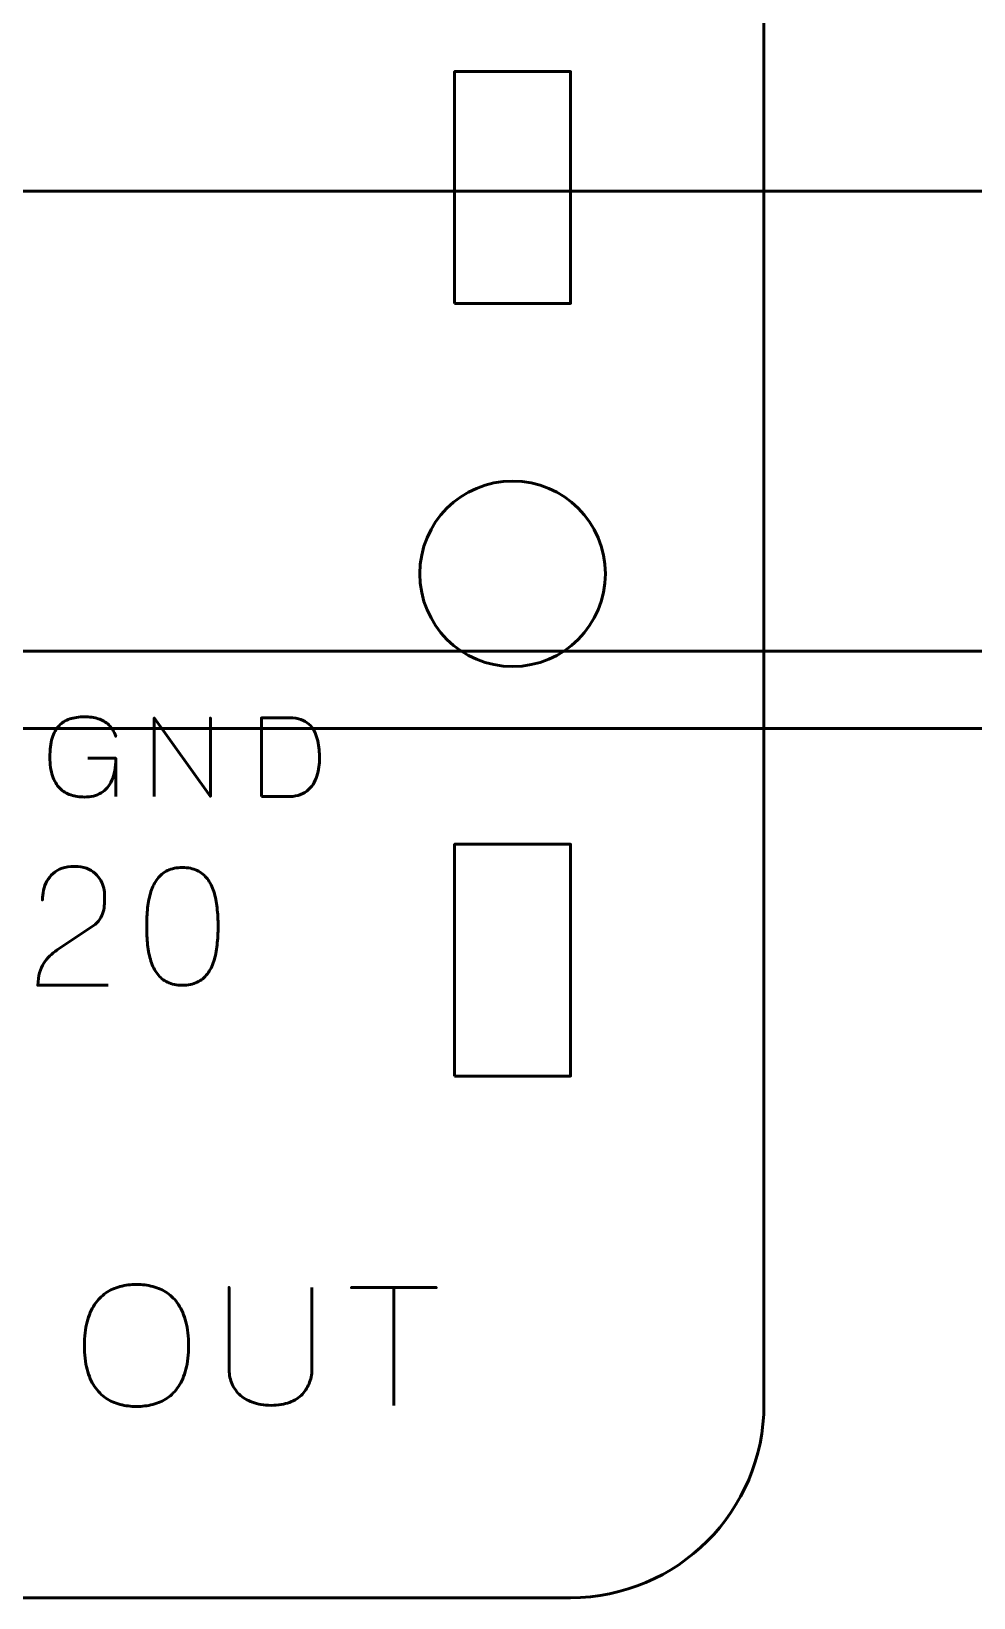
# Model space of a CAD drawing. Header units: centimetres. Extents: x -22.1 to 1.1, y -17.5 to -11.2.
# Drawn here: x -18.745 to -16.308, y -17.5 to -13.446 of the extents above; entities that cross this region are included whole.
import ezdxf

# ---------------------------------------------------------------- set-up
doc = ezdxf.new("R2010")
doc.units = ezdxf.units.CM
doc.header["$MEASUREMENT"] = 0
doc.layers.add('Layer 1', color=7, linetype='Continuous')

msp = doc.modelspace()

# ---------------------------------------------------------------- linework, layer by layer
at = {"layer": 'Layer 1', "color": 253, "lineweight": 53}
for points in [[(-17.65, -14.15), (-17.35, -14.15), (-17.35, -13.55), (-17.65, -13.55), (-17.65, -14.15)], [(-17.65, -16.15), (-17.35, -16.15), (-17.35, -15.55), (-17.65, -15.55), (-17.65, -16.15)]]:
    msp.add_lwpolyline(points, close=True, dxfattribs=at)
msp.add_ellipse((-17.5, -14.85), major_axis=(0, 0.24), ratio=1, dxfattribs=at)
for points, knots in [([(-22.15, -17), (-22.15, -17), (-22.15, -12.7), (-22.15, -12.7), (-22.15, -12.7), (-22.15, -12.42391), (-21.92609, -12.2), (-21.65, -12.2), (-21.65, -12.2), (-21.65, -12.2), (-17.35, -12.2), (-17.35, -12.2), (-17.35, -12.2), (-17.07391, -12.2), (-16.85, -12.42391), (-16.85, -12.7), (-16.85, -12.7), (-16.85, -12.7), (-16.85, -17), (-16.85, -17), (-16.85, -17), (-16.85, -17.27609), (-17.07391, -17.5), (-17.35, -17.5), (-17.35, -17.5), (-17.35, -17.5), (-21.65, -17.5), (-21.65, -17.5), (-21.65, -17.5), (-21.92609, -17.5), (-22.15, -17.27609), (-22.15, -17)], [0, 0, 0, 0, 0.125, 0.125, 0.125, 0.125, 0.25, 0.25, 0.25, 0.25, 0.375, 0.375, 0.375, 0.375, 0.5, 0.5, 0.5, 0.5, 0.625, 0.625, 0.625, 0.625, 0.75, 0.75, 0.75, 0.75, 0.875, 0.875, 0.875, 0.875, 1, 1, 1, 1]), ([(-18.5988, -15.32754), (-18.5988, -15.32754), (-18.52627, -15.32754), (-18.52627, -15.32754), (-18.52627, -15.32754), (-18.52636, -15.35064), (-18.52966, -15.36959), (-18.53624, -15.38436), (-18.53624, -15.38436), (-18.54283, -15.39918), (-18.55214, -15.41009), (-18.56427, -15.41719), (-18.56427, -15.41719), (-18.57641, -15.42425), (-18.5908, -15.42778), (-18.60755, -15.42773), (-18.60755, -15.42773), (-18.62011, -15.42778), (-18.63177, -15.42604), (-18.64254, -15.42242), (-18.64254, -15.42242), (-18.65332, -15.41884), (-18.66277, -15.41301), (-18.67086, -15.40497), (-18.67086, -15.40497), (-18.67895, -15.39692), (-18.6853, -15.38629), (-18.68982, -15.37307), (-18.68982, -15.37307), (-18.69433, -15.35986), (-18.69664, -15.34363), (-18.69673, -15.32444), (-18.69673, -15.32444), (-18.69668, -15.30515), (-18.69466, -15.28888), (-18.69066, -15.27552), (-18.69066, -15.27552), (-18.68662, -15.26221), (-18.68078, -15.25148), (-18.67307, -15.24335), (-18.67307, -15.24335), (-18.6654, -15.23526), (-18.65604, -15.22938), (-18.64504, -15.22571), (-18.64504, -15.22571), (-18.63403, -15.22204), (-18.62157, -15.22025), (-18.60755, -15.2203), (-18.60755, -15.2203), (-18.59424, -15.22025), (-18.58229, -15.2219), (-18.57166, -15.22524), (-18.57166, -15.22524), (-18.56103, -15.22858), (-18.5519, -15.23394), (-18.54428, -15.24132), (-18.54428, -15.24132), (-18.53662, -15.24871), (-18.53064, -15.25845), (-18.52627, -15.27053), (-18.52627, -15.27053), (-18.53064, -15.25845), (-18.53662, -15.24871), (-18.54428, -15.24132), (-18.54428, -15.24132), (-18.5519, -15.23394), (-18.56103, -15.22858), (-18.57166, -15.22524), (-18.57166, -15.22524), (-18.58229, -15.2219), (-18.59424, -15.22025), (-18.60755, -15.2203), (-18.60755, -15.2203), (-18.62157, -15.22025), (-18.63403, -15.22204), (-18.64504, -15.22571), (-18.64504, -15.22571), (-18.65604, -15.22938), (-18.6654, -15.23526), (-18.67307, -15.24335), (-18.67307, -15.24335), (-18.68078, -15.25148), (-18.68662, -15.26221), (-18.69066, -15.27552), (-18.69066, -15.27552), (-18.69466, -15.28888), (-18.69668, -15.30515), (-18.69673, -15.32444), (-18.69673, -15.32444), (-18.69664, -15.34363), (-18.69433, -15.35986), (-18.68982, -15.37307), (-18.68982, -15.37307), (-18.6853, -15.38629), (-18.67895, -15.39692), (-18.67086, -15.40497), (-18.67086, -15.40497), (-18.66277, -15.41301), (-18.65332, -15.41884), (-18.64254, -15.42242), (-18.64254, -15.42242), (-18.63177, -15.42604), (-18.62011, -15.42778), (-18.60755, -15.42773), (-18.60755, -15.42773), (-18.5908, -15.42778), (-18.57641, -15.42425), (-18.56427, -15.41719), (-18.56427, -15.41719), (-18.55214, -15.41009), (-18.54283, -15.39918), (-18.53624, -15.38436), (-18.53624, -15.38436), (-18.52966, -15.36959), (-18.52636, -15.35064), (-18.52627, -15.32754), (-18.52627, -15.32754), (-18.52627, -15.32754), (-18.5988, -15.32754), (-18.5988, -15.32754)], [0, 0, 0, 0, 0.0333333, 0.0333333, 0.0333333, 0.0333333, 0.0666667, 0.0666667, 0.0666667, 0.0666667, 0.1, 0.1, 0.1, 0.1, 0.1333333, 0.1333333, 0.1333333, 0.1333333, 0.1666667, 0.1666667, 0.1666667, 0.1666667, 0.2, 0.2, 0.2, 0.2, 0.2333333, 0.2333333, 0.2333333, 0.2333333, 0.2666667, 0.2666667, 0.2666667, 0.2666667, 0.3, 0.3, 0.3, 0.3, 0.3333333, 0.3333333, 0.3333333, 0.3333333, 0.3666667, 0.3666667, 0.3666667, 0.3666667, 0.4, 0.4, 0.4, 0.4, 0.4333333, 0.4333333, 0.4333333, 0.4333333, 0.4666667, 0.4666667, 0.4666667, 0.4666667, 0.5, 0.5, 0.5, 0.5, 0.5333333, 0.5333333, 0.5333333, 0.5333333, 0.5666667, 0.5666667, 0.5666667, 0.5666667, 0.6, 0.6, 0.6, 0.6, 0.6333333, 0.6333333, 0.6333333, 0.6333333, 0.6666667, 0.6666667, 0.6666667, 0.6666667, 0.7, 0.7, 0.7, 0.7, 0.7333333, 0.7333333, 0.7333333, 0.7333333, 0.7666667, 0.7666667, 0.7666667, 0.7666667, 0.8, 0.8, 0.8, 0.8, 0.8333333, 0.8333333, 0.8333333, 0.8333333, 0.8666667, 0.8666667, 0.8666667, 0.8666667, 0.9, 0.9, 0.9, 0.9, 0.9333333, 0.9333333, 0.9333333, 0.9333333, 0.9666667, 0.9666667, 0.9666667, 0.9666667, 1, 1, 1, 1]), ([(-18.42665, -15.42632), (-18.42665, -15.42632), (-18.42665, -15.22284), (-18.42665, -15.22284), (-18.42665, -15.22284), (-18.42665, -15.22284), (-18.28159, -15.42632), (-18.28159, -15.42632), (-18.28159, -15.42632), (-18.28159, -15.42632), (-18.28159, -15.22284), (-18.28159, -15.22284), (-18.28159, -15.22284), (-18.28159, -15.22284), (-18.28159, -15.42632), (-18.28159, -15.42632), (-18.28159, -15.42632), (-18.28159, -15.42632), (-18.42665, -15.22284), (-18.42665, -15.22284), (-18.42665, -15.22284), (-18.42665, -15.22284), (-18.42665, -15.42632), (-18.42665, -15.42632)], [0, 0, 0, 0, 0.1666667, 0.1666667, 0.1666667, 0.1666667, 0.3333333, 0.3333333, 0.3333333, 0.3333333, 0.5, 0.5, 0.5, 0.5, 0.6666667, 0.6666667, 0.6666667, 0.6666667, 0.8333333, 0.8333333, 0.8333333, 0.8333333, 1, 1, 1, 1]), ([(-18.14979, -15.42632), (-18.14979, -15.42632), (-18.14979, -15.22284), (-18.14979, -15.22284), (-18.14979, -15.22284), (-18.14979, -15.22284), (-18.07641, -15.22284), (-18.07641, -15.22284), (-18.07641, -15.22284), (-18.06527, -15.22289), (-18.05562, -15.22434), (-18.04749, -15.22721), (-18.04749, -15.22721), (-18.0394, -15.23008), (-18.03253, -15.23403), (-18.02698, -15.23902), (-18.02698, -15.23902), (-18.02138, -15.24405), (-18.01686, -15.24984), (-18.01334, -15.25633), (-18.01334, -15.25633), (-18.00981, -15.26287), (-18.00708, -15.26983), (-18.00515, -15.27721), (-18.00515, -15.27721), (-18.00322, -15.28455), (-18.00186, -15.29203), (-18.00101, -15.2996), (-18.00101, -15.2996), (-18.00017, -15.30718), (-17.9996, -15.31451), (-17.99937, -15.32162), (-17.99937, -15.32162), (-17.99904, -15.32872), (-17.99927, -15.3362), (-18.00003, -15.34405), (-18.00003, -15.34405), (-18.00078, -15.35191), (-18.00219, -15.35976), (-18.00431, -15.36757), (-18.00431, -15.36757), (-18.00638, -15.37538), (-18.00934, -15.38281), (-18.01315, -15.38982), (-18.01315, -15.38982), (-18.01691, -15.39688), (-18.02171, -15.40313), (-18.02745, -15.40859), (-18.02745, -15.40859), (-18.03323, -15.41404), (-18.04015, -15.41837), (-18.04824, -15.42152), (-18.04824, -15.42152), (-18.05633, -15.42467), (-18.06574, -15.42627), (-18.07641, -15.42632), (-18.07641, -15.42632), (-18.07641, -15.42632), (-18.14979, -15.42632), (-18.14979, -15.42632)], [0, 0, 0, 0, 0.0666667, 0.0666667, 0.0666667, 0.0666667, 0.1333333, 0.1333333, 0.1333333, 0.1333333, 0.2, 0.2, 0.2, 0.2, 0.2666667, 0.2666667, 0.2666667, 0.2666667, 0.3333333, 0.3333333, 0.3333333, 0.3333333, 0.4, 0.4, 0.4, 0.4, 0.4666667, 0.4666667, 0.4666667, 0.4666667, 0.5333333, 0.5333333, 0.5333333, 0.5333333, 0.6, 0.6, 0.6, 0.6, 0.6666667, 0.6666667, 0.6666667, 0.6666667, 0.7333333, 0.7333333, 0.7333333, 0.7333333, 0.8, 0.8, 0.8, 0.8, 0.8666667, 0.8666667, 0.8666667, 0.8666667, 0.9333333, 0.9333333, 0.9333333, 0.9333333, 1, 1, 1, 1]), ([(-18.14979, -15.42632), (-18.14979, -15.42632), (-18.14979, -15.22284), (-18.14979, -15.22284), (-18.14979, -15.22284), (-18.14979, -15.22284), (-18.07641, -15.22284), (-18.07641, -15.22284), (-18.07641, -15.22284), (-18.06527, -15.22289), (-18.05562, -15.22434), (-18.04749, -15.22721), (-18.04749, -15.22721), (-18.0394, -15.23008), (-18.03253, -15.23403), (-18.02698, -15.23902), (-18.02698, -15.23902), (-18.02138, -15.24405), (-18.01686, -15.24984), (-18.01334, -15.25633), (-18.01334, -15.25633), (-18.00981, -15.26287), (-18.00708, -15.26983), (-18.00515, -15.27721), (-18.00515, -15.27721), (-18.00322, -15.28455), (-18.00186, -15.29203), (-18.00101, -15.2996), (-18.00101, -15.2996), (-18.00017, -15.30718), (-17.9996, -15.31451), (-17.99937, -15.32162), (-17.99937, -15.32162), (-17.99904, -15.32872), (-17.99927, -15.3362), (-18.00003, -15.34405), (-18.00003, -15.34405), (-18.00078, -15.35191), (-18.00219, -15.35976), (-18.00431, -15.36757), (-18.00431, -15.36757), (-18.00638, -15.37538), (-18.00934, -15.38281), (-18.01315, -15.38982), (-18.01315, -15.38982), (-18.01691, -15.39688), (-18.02171, -15.40313), (-18.02745, -15.40859), (-18.02745, -15.40859), (-18.03323, -15.41404), (-18.04015, -15.41837), (-18.04824, -15.42152), (-18.04824, -15.42152), (-18.05633, -15.42467), (-18.06574, -15.42627), (-18.07641, -15.42632), (-18.07641, -15.42632), (-18.07641, -15.42632), (-18.14979, -15.42632), (-18.14979, -15.42632)], [0, 0, 0, 0, 0.0666667, 0.0666667, 0.0666667, 0.0666667, 0.1333333, 0.1333333, 0.1333333, 0.1333333, 0.2, 0.2, 0.2, 0.2, 0.2666667, 0.2666667, 0.2666667, 0.2666667, 0.3333333, 0.3333333, 0.3333333, 0.3333333, 0.4, 0.4, 0.4, 0.4, 0.4666667, 0.4666667, 0.4666667, 0.4666667, 0.5333333, 0.5333333, 0.5333333, 0.5333333, 0.6, 0.6, 0.6, 0.6, 0.6666667, 0.6666667, 0.6666667, 0.6666667, 0.7333333, 0.7333333, 0.7333333, 0.7333333, 0.8, 0.8, 0.8, 0.8, 0.8666667, 0.8666667, 0.8666667, 0.8666667, 0.9333333, 0.9333333, 0.9333333, 0.9333333, 1, 1, 1, 1]), ([(-18.52627, -15.42632), (-18.52627, -15.42632), (-18.52627, -15.32754), (-18.52627, -15.32754), (-18.52627, -15.32754), (-18.52627, -15.32754), (-18.52627, -15.42632), (-18.52627, -15.42632)], [0, 0, 0, 0, 0.5, 0.5, 0.5, 0.5, 1, 1, 1, 1]), ([(-18.54624, -15.91494), (-18.54624, -15.91494), (-18.72785, -15.91494), (-18.72785, -15.91494), (-18.72785, -15.91494), (-18.7275, -15.90266), (-18.72595, -15.8918), (-18.72333, -15.88248), (-18.72333, -15.88248), (-18.72065, -15.87317), (-18.71706, -15.86499), (-18.71261, -15.85793), (-18.71261, -15.85793), (-18.70809, -15.85088), (-18.70294, -15.8446), (-18.69709, -15.83909), (-18.69709, -15.83909), (-18.69123, -15.83352), (-18.68495, -15.82844), (-18.67818, -15.82364), (-18.67818, -15.82364), (-18.67141, -15.81891), (-18.66442, -15.81419), (-18.65715, -15.80953), (-18.65715, -15.80953), (-18.65715, -15.80953), (-18.58476, -15.76127), (-18.58476, -15.76127), (-18.58476, -15.76127), (-18.57736, -15.75605), (-18.57157, -15.75034), (-18.56748, -15.7442), (-18.56748, -15.7442), (-18.56332, -15.73806), (-18.56042, -15.73157), (-18.55866, -15.72472), (-18.55866, -15.72472), (-18.55697, -15.71795), (-18.55591, -15.71097), (-18.55556, -15.70391), (-18.55556, -15.70391), (-18.5552, -15.69678), (-18.55506, -15.68966), (-18.55513, -15.68253), (-18.55513, -15.68253), (-18.55513, -15.67668), (-18.55591, -15.6704), (-18.55746, -15.66362), (-18.55746, -15.66362), (-18.55908, -15.65692), (-18.56162, -15.65022), (-18.56522, -15.64359), (-18.56522, -15.64359), (-18.56882, -15.63695), (-18.57362, -15.63089), (-18.57961, -15.62538), (-18.57961, -15.62538), (-18.58561, -15.61995), (-18.59302, -15.61558), (-18.60184, -15.61226), (-18.60184, -15.61226), (-18.61066, -15.60894), (-18.62103, -15.60725), (-18.63302, -15.60718), (-18.63302, -15.60718), (-18.64509, -15.60725), (-18.65574, -15.60894), (-18.66492, -15.61219), (-18.66492, -15.61219), (-18.67409, -15.61543), (-18.68192, -15.61995), (-18.68841, -15.62566), (-18.68841, -15.62566), (-18.6949, -15.63138), (-18.70012, -15.63801), (-18.70421, -15.64542), (-18.70421, -15.64542), (-18.70831, -15.65283), (-18.71127, -15.66073), (-18.71317, -15.66906), (-18.71317, -15.66906), (-18.71508, -15.67738), (-18.716, -15.68585), (-18.716, -15.69439), (-18.716, -15.69439), (-18.716, -15.68585), (-18.71508, -15.67738), (-18.71317, -15.66906), (-18.71317, -15.66906), (-18.71127, -15.66073), (-18.70831, -15.65283), (-18.70421, -15.64542), (-18.70421, -15.64542), (-18.70012, -15.63801), (-18.6949, -15.63138), (-18.68841, -15.62566), (-18.68841, -15.62566), (-18.68192, -15.61995), (-18.67409, -15.61543), (-18.66492, -15.61219), (-18.66492, -15.61219), (-18.65574, -15.60894), (-18.64509, -15.60725), (-18.63302, -15.60718), (-18.63302, -15.60718), (-18.62103, -15.60725), (-18.61066, -15.60894), (-18.60184, -15.61226), (-18.60184, -15.61226), (-18.59302, -15.61558), (-18.58561, -15.61995), (-18.57961, -15.62538), (-18.57961, -15.62538), (-18.57362, -15.63089), (-18.56882, -15.63695), (-18.56522, -15.64359), (-18.56522, -15.64359), (-18.56162, -15.65022), (-18.55908, -15.65692), (-18.55746, -15.66362), (-18.55746, -15.66362), (-18.55591, -15.6704), (-18.55513, -15.67668), (-18.55513, -15.68253), (-18.55513, -15.68253), (-18.55506, -15.68966), (-18.5552, -15.69678), (-18.55556, -15.70391), (-18.55556, -15.70391), (-18.55591, -15.71097), (-18.55697, -15.71795), (-18.55866, -15.72472), (-18.55866, -15.72472), (-18.56042, -15.73157), (-18.56332, -15.73806), (-18.56748, -15.7442), (-18.56748, -15.7442), (-18.57157, -15.75034), (-18.57736, -15.75605), (-18.58476, -15.76127), (-18.58476, -15.76127), (-18.58476, -15.76127), (-18.65715, -15.80953), (-18.65715, -15.80953), (-18.65715, -15.80953), (-18.66442, -15.81419), (-18.67141, -15.81891), (-18.67818, -15.82364), (-18.67818, -15.82364), (-18.68495, -15.82844), (-18.69123, -15.83352), (-18.69709, -15.83909), (-18.69709, -15.83909), (-18.70294, -15.8446), (-18.70809, -15.85088), (-18.71261, -15.85793), (-18.71261, -15.85793), (-18.71706, -15.86499), (-18.72065, -15.87317), (-18.72333, -15.88248), (-18.72333, -15.88248), (-18.72595, -15.8918), (-18.7275, -15.90266), (-18.72785, -15.91494), (-18.72785, -15.91494), (-18.72785, -15.91494), (-18.54624, -15.91494), (-18.54624, -15.91494)], [0, 0, 0, 0, 0.0238095, 0.0238095, 0.0238095, 0.0238095, 0.047619, 0.047619, 0.047619, 0.047619, 0.0714286, 0.0714286, 0.0714286, 0.0714286, 0.0952381, 0.0952381, 0.0952381, 0.0952381, 0.1190476, 0.1190476, 0.1190476, 0.1190476, 0.1428571, 0.1428571, 0.1428571, 0.1428571, 0.1666667, 0.1666667, 0.1666667, 0.1666667, 0.1904762, 0.1904762, 0.1904762, 0.1904762, 0.2142857, 0.2142857, 0.2142857, 0.2142857, 0.2380952, 0.2380952, 0.2380952, 0.2380952, 0.2619048, 0.2619048, 0.2619048, 0.2619048, 0.2857143, 0.2857143, 0.2857143, 0.2857143, 0.3095238, 0.3095238, 0.3095238, 0.3095238, 0.3333333, 0.3333333, 0.3333333, 0.3333333, 0.3571429, 0.3571429, 0.3571429, 0.3571429, 0.3809524, 0.3809524, 0.3809524, 0.3809524, 0.4047619, 0.4047619, 0.4047619, 0.4047619, 0.4285714, 0.4285714, 0.4285714, 0.4285714, 0.452381, 0.452381, 0.452381, 0.452381, 0.4761905, 0.4761905, 0.4761905, 0.4761905, 0.5, 0.5, 0.5, 0.5, 0.5238095, 0.5238095, 0.5238095, 0.5238095, 0.547619, 0.547619, 0.547619, 0.547619, 0.5714286, 0.5714286, 0.5714286, 0.5714286, 0.5952381, 0.5952381, 0.5952381, 0.5952381, 0.6190476, 0.6190476, 0.6190476, 0.6190476, 0.6428571, 0.6428571, 0.6428571, 0.6428571, 0.6666667, 0.6666667, 0.6666667, 0.6666667, 0.6904762, 0.6904762, 0.6904762, 0.6904762, 0.7142857, 0.7142857, 0.7142857, 0.7142857, 0.7380952, 0.7380952, 0.7380952, 0.7380952, 0.7619048, 0.7619048, 0.7619048, 0.7619048, 0.7857143, 0.7857143, 0.7857143, 0.7857143, 0.8095238, 0.8095238, 0.8095238, 0.8095238, 0.8333333, 0.8333333, 0.8333333, 0.8333333, 0.8571429, 0.8571429, 0.8571429, 0.8571429, 0.8809524, 0.8809524, 0.8809524, 0.8809524, 0.9047619, 0.9047619, 0.9047619, 0.9047619, 0.9285714, 0.9285714, 0.9285714, 0.9285714, 0.952381, 0.952381, 0.952381, 0.952381, 0.9761905, 0.9761905, 0.9761905, 0.9761905, 1, 1, 1, 1]), ([(-18.35405, -15.91494), (-18.33924, -15.91487), (-18.32647, -15.91226), (-18.31581, -15.90718), (-18.31581, -15.90718), (-18.30523, -15.9021), (-18.29641, -15.89483), (-18.28936, -15.88559), (-18.28936, -15.88559), (-18.28237, -15.87628), (-18.27687, -15.86527), (-18.27278, -15.85257), (-18.27278, -15.85257), (-18.26875, -15.83987), (-18.26586, -15.82597), (-18.26424, -15.81073), (-18.26424, -15.81073), (-18.26254, -15.79549), (-18.2617, -15.77947), (-18.26177, -15.76254), (-18.26177, -15.76254), (-18.2617, -15.74568), (-18.26254, -15.72966), (-18.26424, -15.71449), (-18.26424, -15.71449), (-18.26586, -15.69932), (-18.26875, -15.68535), (-18.27278, -15.67265), (-18.27278, -15.67265), (-18.27687, -15.66002), (-18.28237, -15.64902), (-18.28936, -15.63963), (-18.28936, -15.63963), (-18.29641, -15.63032), (-18.30523, -15.62305), (-18.31581, -15.61797), (-18.31581, -15.61797), (-18.32647, -15.61282), (-18.33924, -15.61021), (-18.35405, -15.61014), (-18.35405, -15.61014), (-18.36887, -15.61021), (-18.38164, -15.61282), (-18.3923, -15.61797), (-18.3923, -15.61797), (-18.40288, -15.62305), (-18.4117, -15.63032), (-18.41875, -15.63963), (-18.41875, -15.63963), (-18.42574, -15.64902), (-18.43124, -15.66002), (-18.43533, -15.67265), (-18.43533, -15.67265), (-18.43936, -15.68535), (-18.44225, -15.69932), (-18.44387, -15.71449), (-18.44387, -15.71449), (-18.44556, -15.72966), (-18.44641, -15.74568), (-18.44634, -15.76254), (-18.44634, -15.76254), (-18.44641, -15.77947), (-18.44556, -15.79549), (-18.44387, -15.81073), (-18.44387, -15.81073), (-18.44225, -15.82597), (-18.43936, -15.83987), (-18.43533, -15.85257), (-18.43533, -15.85257), (-18.43124, -15.86527), (-18.42574, -15.87628), (-18.41875, -15.88559), (-18.41875, -15.88559), (-18.4117, -15.89483), (-18.40288, -15.9021), (-18.3923, -15.90718), (-18.3923, -15.90718), (-18.38164, -15.91226), (-18.36887, -15.91487), (-18.35405, -15.91494)], [0, 0, 0, 0, 0.05, 0.05, 0.05, 0.05, 0.1, 0.1, 0.1, 0.1, 0.15, 0.15, 0.15, 0.15, 0.2, 0.2, 0.2, 0.2, 0.25, 0.25, 0.25, 0.25, 0.3, 0.3, 0.3, 0.3, 0.35, 0.35, 0.35, 0.35, 0.4, 0.4, 0.4, 0.4, 0.45, 0.45, 0.45, 0.45, 0.5, 0.5, 0.5, 0.5, 0.55, 0.55, 0.55, 0.55, 0.6, 0.6, 0.6, 0.6, 0.65, 0.65, 0.65, 0.65, 0.7, 0.7, 0.7, 0.7, 0.75, 0.75, 0.75, 0.75, 0.8, 0.8, 0.8, 0.8, 0.85, 0.85, 0.85, 0.85, 0.9, 0.9, 0.9, 0.9, 0.95, 0.95, 0.95, 0.95, 1, 1, 1, 1]), ([(-18.35405, -15.91494), (-18.33924, -15.91487), (-18.32647, -15.91226), (-18.31581, -15.90718), (-18.31581, -15.90718), (-18.30523, -15.9021), (-18.29641, -15.89483), (-18.28936, -15.88559), (-18.28936, -15.88559), (-18.28237, -15.87628), (-18.27687, -15.86527), (-18.27278, -15.85257), (-18.27278, -15.85257), (-18.26875, -15.83987), (-18.26586, -15.82597), (-18.26424, -15.81073), (-18.26424, -15.81073), (-18.26254, -15.79549), (-18.2617, -15.77947), (-18.26177, -15.76254), (-18.26177, -15.76254), (-18.2617, -15.74568), (-18.26254, -15.72966), (-18.26424, -15.71449), (-18.26424, -15.71449), (-18.26586, -15.69932), (-18.26875, -15.68535), (-18.27278, -15.67265), (-18.27278, -15.67265), (-18.27687, -15.66002), (-18.28237, -15.64902), (-18.28936, -15.63963), (-18.28936, -15.63963), (-18.29641, -15.63032), (-18.30523, -15.62305), (-18.31581, -15.61797), (-18.31581, -15.61797), (-18.32647, -15.61282), (-18.33924, -15.61021), (-18.35405, -15.61014), (-18.35405, -15.61014), (-18.36887, -15.61021), (-18.38164, -15.61282), (-18.3923, -15.61797), (-18.3923, -15.61797), (-18.40288, -15.62305), (-18.4117, -15.63032), (-18.41875, -15.63963), (-18.41875, -15.63963), (-18.42574, -15.64902), (-18.43124, -15.66002), (-18.43533, -15.67265), (-18.43533, -15.67265), (-18.43936, -15.68535), (-18.44225, -15.69932), (-18.44387, -15.71449), (-18.44387, -15.71449), (-18.44556, -15.72966), (-18.44641, -15.74568), (-18.44634, -15.76254), (-18.44634, -15.76254), (-18.44641, -15.77947), (-18.44556, -15.79549), (-18.44387, -15.81073), (-18.44387, -15.81073), (-18.44225, -15.82597), (-18.43936, -15.83987), (-18.43533, -15.85257), (-18.43533, -15.85257), (-18.43124, -15.86527), (-18.42574, -15.87628), (-18.41875, -15.88559), (-18.41875, -15.88559), (-18.4117, -15.89483), (-18.40288, -15.9021), (-18.3923, -15.90718), (-18.3923, -15.90718), (-18.38164, -15.91226), (-18.36887, -15.91487), (-18.35405, -15.91494)], [0, 0, 0, 0, 0.05, 0.05, 0.05, 0.05, 0.1, 0.1, 0.1, 0.1, 0.15, 0.15, 0.15, 0.15, 0.2, 0.2, 0.2, 0.2, 0.25, 0.25, 0.25, 0.25, 0.3, 0.3, 0.3, 0.3, 0.35, 0.35, 0.35, 0.35, 0.4, 0.4, 0.4, 0.4, 0.45, 0.45, 0.45, 0.45, 0.5, 0.5, 0.5, 0.5, 0.55, 0.55, 0.55, 0.55, 0.6, 0.6, 0.6, 0.6, 0.65, 0.65, 0.65, 0.65, 0.7, 0.7, 0.7, 0.7, 0.75, 0.75, 0.75, 0.75, 0.8, 0.8, 0.8, 0.8, 0.85, 0.85, 0.85, 0.85, 0.9, 0.9, 0.9, 0.9, 0.95, 0.95, 0.95, 0.95, 1, 1, 1, 1]), ([(-18.47262, -17.00515), (-18.45773, -17.00522), (-18.44362, -17.00346), (-18.43015, -17), (-18.43015, -17), (-18.41674, -16.99647), (-18.40447, -16.99097), (-18.39325, -16.98335), (-18.39325, -16.98335), (-18.38203, -16.9758), (-18.37229, -16.96585), (-18.36404, -16.95357), (-18.36404, -16.95357), (-18.35578, -16.9413), (-18.34943, -16.92641), (-18.34492, -16.90891), (-18.34492, -16.90891), (-18.34033, -16.89142), (-18.33807, -16.87102), (-18.338, -16.84767), (-18.338, -16.84767), (-18.33807, -16.82432), (-18.34033, -16.80393), (-18.34492, -16.78636), (-18.34492, -16.78636), (-18.34943, -16.76879), (-18.35578, -16.75383), (-18.36404, -16.74149), (-18.36404, -16.74149), (-18.37229, -16.72914), (-18.38203, -16.71912), (-18.39325, -16.71143), (-18.39325, -16.71143), (-18.40447, -16.70374), (-18.41674, -16.69817), (-18.43015, -16.69457), (-18.43015, -16.69457), (-18.44362, -16.69104), (-18.45773, -16.68928), (-18.47262, -16.68935), (-18.47262, -16.68935), (-18.48751, -16.68928), (-18.50162, -16.69104), (-18.5151, -16.69457), (-18.5151, -16.69457), (-18.5285, -16.69817), (-18.54078, -16.70374), (-18.552, -16.71143), (-18.552, -16.71143), (-18.56321, -16.71912), (-18.57295, -16.72914), (-18.58121, -16.74149), (-18.58121, -16.74149), (-18.58946, -16.75383), (-18.59581, -16.76879), (-18.60033, -16.78636), (-18.60033, -16.78636), (-18.60491, -16.80393), (-18.60717, -16.82432), (-18.60724, -16.84767), (-18.60724, -16.84767), (-18.60717, -16.87102), (-18.60491, -16.89142), (-18.60033, -16.90891), (-18.60033, -16.90891), (-18.59581, -16.92641), (-18.58946, -16.9413), (-18.58121, -16.95357), (-18.58121, -16.95357), (-18.57295, -16.96585), (-18.56321, -16.9758), (-18.552, -16.98335), (-18.552, -16.98335), (-18.54078, -16.99097), (-18.5285, -16.99647), (-18.5151, -17), (-18.5151, -17), (-18.50162, -17.00346), (-18.48751, -17.00522), (-18.47262, -17.00515)], [0, 0, 0, 0, 0.05, 0.05, 0.05, 0.05, 0.1, 0.1, 0.1, 0.1, 0.15, 0.15, 0.15, 0.15, 0.2, 0.2, 0.2, 0.2, 0.25, 0.25, 0.25, 0.25, 0.3, 0.3, 0.3, 0.3, 0.35, 0.35, 0.35, 0.35, 0.4, 0.4, 0.4, 0.4, 0.45, 0.45, 0.45, 0.45, 0.5, 0.5, 0.5, 0.5, 0.55, 0.55, 0.55, 0.55, 0.6, 0.6, 0.6, 0.6, 0.65, 0.65, 0.65, 0.65, 0.7, 0.7, 0.7, 0.7, 0.75, 0.75, 0.75, 0.75, 0.8, 0.8, 0.8, 0.8, 0.85, 0.85, 0.85, 0.85, 0.9, 0.9, 0.9, 0.9, 0.95, 0.95, 0.95, 0.95, 1, 1, 1, 1]), ([(-18.47262, -17.00515), (-18.45773, -17.00522), (-18.44362, -17.00346), (-18.43015, -17), (-18.43015, -17), (-18.41674, -16.99647), (-18.40447, -16.99097), (-18.39325, -16.98335), (-18.39325, -16.98335), (-18.38203, -16.9758), (-18.37229, -16.96585), (-18.36404, -16.95357), (-18.36404, -16.95357), (-18.35578, -16.9413), (-18.34943, -16.92641), (-18.34492, -16.90891), (-18.34492, -16.90891), (-18.34033, -16.89142), (-18.33807, -16.87102), (-18.338, -16.84767), (-18.338, -16.84767), (-18.33807, -16.82432), (-18.34033, -16.80393), (-18.34492, -16.78636), (-18.34492, -16.78636), (-18.34943, -16.76879), (-18.35578, -16.75383), (-18.36404, -16.74149), (-18.36404, -16.74149), (-18.37229, -16.72914), (-18.38203, -16.71912), (-18.39325, -16.71143), (-18.39325, -16.71143), (-18.40447, -16.70374), (-18.41674, -16.69817), (-18.43015, -16.69457), (-18.43015, -16.69457), (-18.44362, -16.69104), (-18.45773, -16.68928), (-18.47262, -16.68935), (-18.47262, -16.68935), (-18.48751, -16.68928), (-18.50162, -16.69104), (-18.5151, -16.69457), (-18.5151, -16.69457), (-18.5285, -16.69817), (-18.54078, -16.70374), (-18.552, -16.71143), (-18.552, -16.71143), (-18.56321, -16.71912), (-18.57295, -16.72914), (-18.58121, -16.74149), (-18.58121, -16.74149), (-18.58946, -16.75383), (-18.59581, -16.76879), (-18.60033, -16.78636), (-18.60033, -16.78636), (-18.60491, -16.80393), (-18.60717, -16.82432), (-18.60724, -16.84767), (-18.60724, -16.84767), (-18.60717, -16.87102), (-18.60491, -16.89142), (-18.60033, -16.90891), (-18.60033, -16.90891), (-18.59581, -16.92641), (-18.58946, -16.9413), (-18.58121, -16.95357), (-18.58121, -16.95357), (-18.57295, -16.96585), (-18.56321, -16.9758), (-18.552, -16.98335), (-18.552, -16.98335), (-18.54078, -16.99097), (-18.5285, -16.99647), (-18.5151, -17), (-18.5151, -17), (-18.50162, -17.00346), (-18.48751, -17.00522), (-18.47262, -17.00515)], [0, 0, 0, 0, 0.05, 0.05, 0.05, 0.05, 0.1, 0.1, 0.1, 0.1, 0.15, 0.15, 0.15, 0.15, 0.2, 0.2, 0.2, 0.2, 0.25, 0.25, 0.25, 0.25, 0.3, 0.3, 0.3, 0.3, 0.35, 0.35, 0.35, 0.35, 0.4, 0.4, 0.4, 0.4, 0.45, 0.45, 0.45, 0.45, 0.5, 0.5, 0.5, 0.5, 0.55, 0.55, 0.55, 0.55, 0.6, 0.6, 0.6, 0.6, 0.65, 0.65, 0.65, 0.65, 0.7, 0.7, 0.7, 0.7, 0.75, 0.75, 0.75, 0.75, 0.8, 0.8, 0.8, 0.8, 0.85, 0.85, 0.85, 0.85, 0.9, 0.9, 0.9, 0.9, 0.95, 0.95, 0.95, 0.95, 1, 1, 1, 1]), ([(-18.01881, -16.69697), (-18.01881, -16.69704), (-18.01881, -16.69936), (-18.01881, -16.70388), (-18.01881, -16.70388), (-18.01881, -16.70833), (-18.01881, -16.71453), (-18.01881, -16.72244), (-18.01881, -16.72244), (-18.01881, -16.73034), (-18.01881, -16.73937), (-18.01881, -16.7496), (-18.01881, -16.7496), (-18.01881, -16.75983), (-18.01881, -16.7707), (-18.01881, -16.78227), (-18.01881, -16.78227), (-18.01881, -16.79384), (-18.01881, -16.80548), (-18.01881, -16.81733), (-18.01881, -16.81733), (-18.01881, -16.82912), (-18.01881, -16.84055), (-18.01881, -16.85162), (-18.01881, -16.85162), (-18.01881, -16.8627), (-18.01881, -16.87286), (-18.01881, -16.8821), (-18.01881, -16.8821), (-18.01881, -16.89142), (-18.01881, -16.89925), (-18.01881, -16.90567), (-18.01881, -16.90567), (-18.01881, -16.91851), (-18.02079, -16.93064), (-18.02488, -16.94221), (-18.02488, -16.94221), (-18.02897, -16.95379), (-18.03525, -16.96409), (-18.04379, -16.97312), (-18.04379, -16.97312), (-18.05233, -16.98215), (-18.06326, -16.98928), (-18.07667, -16.99443), (-18.07667, -16.99443), (-18.09007, -16.99958), (-18.10602, -17.00219), (-18.12464, -17.00219), (-18.12464, -17.00219), (-18.14327, -17.00176), (-18.15943, -16.99908), (-18.17305, -16.99414), (-18.17305, -16.99414), (-18.18673, -16.98913), (-18.19802, -16.98229), (-18.20698, -16.97361), (-18.20698, -16.97361), (-18.21594, -16.96493), (-18.22257, -16.95477), (-18.22695, -16.94327), (-18.22695, -16.94327), (-18.23125, -16.9317), (-18.23344, -16.91921), (-18.23344, -16.90567), (-18.23344, -16.90567), (-18.23344, -16.90567), (-18.23344, -16.69697), (-18.23344, -16.69697), (-18.23344, -16.69697), (-18.23344, -16.69697), (-18.23344, -16.90567), (-18.23344, -16.90567), (-18.23344, -16.90567), (-18.23344, -16.91921), (-18.23125, -16.9317), (-18.22695, -16.94327), (-18.22695, -16.94327), (-18.22257, -16.95477), (-18.21594, -16.96493), (-18.20698, -16.97361), (-18.20698, -16.97361), (-18.19802, -16.98229), (-18.18673, -16.98913), (-18.17305, -16.99414), (-18.17305, -16.99414), (-18.15943, -16.99908), (-18.14327, -17.00176), (-18.12464, -17.00219), (-18.12464, -17.00219), (-18.10602, -17.00219), (-18.09007, -16.99958), (-18.07667, -16.99443), (-18.07667, -16.99443), (-18.06326, -16.98928), (-18.05233, -16.98215), (-18.04379, -16.97312), (-18.04379, -16.97312), (-18.03525, -16.96409), (-18.02897, -16.95379), (-18.02488, -16.94221), (-18.02488, -16.94221), (-18.02079, -16.93064), (-18.01881, -16.91851), (-18.01881, -16.90567), (-18.01881, -16.90567), (-18.01881, -16.89925), (-18.01881, -16.89142), (-18.01881, -16.8821), (-18.01881, -16.8821), (-18.01881, -16.87286), (-18.01881, -16.8627), (-18.01881, -16.85162), (-18.01881, -16.85162), (-18.01881, -16.84055), (-18.01881, -16.82912), (-18.01881, -16.81733), (-18.01881, -16.81733), (-18.01881, -16.80548), (-18.01881, -16.79384), (-18.01881, -16.78227), (-18.01881, -16.78227), (-18.01881, -16.7707), (-18.01881, -16.75983), (-18.01881, -16.7496), (-18.01881, -16.7496), (-18.01881, -16.73937), (-18.01881, -16.73034), (-18.01881, -16.72244), (-18.01881, -16.72244), (-18.01881, -16.71453), (-18.01881, -16.70833), (-18.01881, -16.70388), (-18.01881, -16.70388), (-18.01881, -16.69936), (-18.01881, -16.69704), (-18.01881, -16.69697)], [0, 0, 0, 0, 0.0294118, 0.0294118, 0.0294118, 0.0294118, 0.0588235, 0.0588235, 0.0588235, 0.0588235, 0.0882353, 0.0882353, 0.0882353, 0.0882353, 0.1176471, 0.1176471, 0.1176471, 0.1176471, 0.1470588, 0.1470588, 0.1470588, 0.1470588, 0.1764706, 0.1764706, 0.1764706, 0.1764706, 0.2058824, 0.2058824, 0.2058824, 0.2058824, 0.2352941, 0.2352941, 0.2352941, 0.2352941, 0.2647059, 0.2647059, 0.2647059, 0.2647059, 0.2941176, 0.2941176, 0.2941176, 0.2941176, 0.3235294, 0.3235294, 0.3235294, 0.3235294, 0.3529412, 0.3529412, 0.3529412, 0.3529412, 0.3823529, 0.3823529, 0.3823529, 0.3823529, 0.4117647, 0.4117647, 0.4117647, 0.4117647, 0.4411765, 0.4411765, 0.4411765, 0.4411765, 0.4705882, 0.4705882, 0.4705882, 0.4705882, 0.5, 0.5, 0.5, 0.5, 0.5294118, 0.5294118, 0.5294118, 0.5294118, 0.5588235, 0.5588235, 0.5588235, 0.5588235, 0.5882353, 0.5882353, 0.5882353, 0.5882353, 0.6176471, 0.6176471, 0.6176471, 0.6176471, 0.6470588, 0.6470588, 0.6470588, 0.6470588, 0.6764706, 0.6764706, 0.6764706, 0.6764706, 0.7058824, 0.7058824, 0.7058824, 0.7058824, 0.7352941, 0.7352941, 0.7352941, 0.7352941, 0.7647059, 0.7647059, 0.7647059, 0.7647059, 0.7941176, 0.7941176, 0.7941176, 0.7941176, 0.8235294, 0.8235294, 0.8235294, 0.8235294, 0.8529412, 0.8529412, 0.8529412, 0.8529412, 0.8823529, 0.8823529, 0.8823529, 0.8823529, 0.9117647, 0.9117647, 0.9117647, 0.9117647, 0.9411765, 0.9411765, 0.9411765, 0.9411765, 0.9705882, 0.9705882, 0.9705882, 0.9705882, 1, 1, 1, 1]), ([(-17.80757, -17.00261), (-17.80757, -17.00261), (-17.80757, -16.69739), (-17.80757, -16.69739), (-17.80757, -16.69739), (-17.80757, -16.69739), (-17.91721, -16.69739), (-17.91721, -16.69739), (-17.91721, -16.69739), (-17.91721, -16.69739), (-17.69708, -16.69739), (-17.69708, -16.69739), (-17.69708, -16.69739), (-17.69708, -16.69739), (-17.80757, -16.69739), (-17.80757, -16.69739), (-17.80757, -16.69739), (-17.80757, -16.69739), (-17.80757, -17.00261), (-17.80757, -17.00261)], [0, 0, 0, 0, 0.2, 0.2, 0.2, 0.2, 0.4, 0.4, 0.4, 0.4, 0.6, 0.6, 0.6, 0.6, 0.8, 0.8, 0.8, 0.8, 1, 1, 1, 1])]:
    msp.add_open_spline(points, degree=3, knots=knots, dxfattribs=at)
at = {"layer": 'Layer 1', "color": 3, "lineweight": 53}
msp.add_open_spline([(-19.64837, -14.00657), (-19.64837, -14.00657), (-19.5, -13.86004), (-19.5, -13.86004), (-19.5, -13.86004), (-19.5, -13.86004), (-8.7145, -13.86004), (-8.7145, -13.86004), (-8.7145, -13.86004), (-8.7145, -13.86004), (-8.7145, -16.02299), (-8.7145, -16.02299)], degree=3, knots=[0, 0, 0, 0, 0.3333333, 0.3333333, 0.3333333, 0.3333333, 0.6666667, 0.6666667, 0.6666667, 0.6666667, 1, 1, 1, 1], dxfattribs=at)
at = {"layer": 'Layer 1', "color": 30, "lineweight": 53}
msp.add_open_spline([(-19.5, -14.85001), (-19.5, -14.85001), (-19.5, -15.05001), (-19.5, -15.05001), (-19.5, -15.05001), (-19.5, -15.05001), (-6.194, -15.05001), (-6.194, -15.05001), (-6.194, -15.05001), (-6.194, -15.05001), (-6.194, -16.02299), (-6.194, -16.02299)], degree=3, knots=[0, 0, 0, 0, 0.3333333, 0.3333333, 0.3333333, 0.3333333, 0.6666667, 0.6666667, 0.6666667, 0.6666667, 1, 1, 1, 1], dxfattribs=at)
at = {"layer": 'Layer 1', "color": 5, "lineweight": 53}
msp.add_open_spline([(-19.246, -14.85001), (-19.246, -14.85001), (-19.246, -15.25001), (-19.246, -15.25001), (-19.246, -15.25001), (-19.246, -15.25001), (-8.2065, -15.25001), (-8.2065, -15.25001), (-8.2065, -15.25001), (-8.2065, -15.25001), (-8.2065, -16.02299), (-8.2065, -16.02299)], degree=3, knots=[0, 0, 0, 0, 0.3333333, 0.3333333, 0.3333333, 0.3333333, 0.6666667, 0.6666667, 0.6666667, 0.6666667, 1, 1, 1, 1], dxfattribs=at)

doc.saveas('drawing.dxf')
